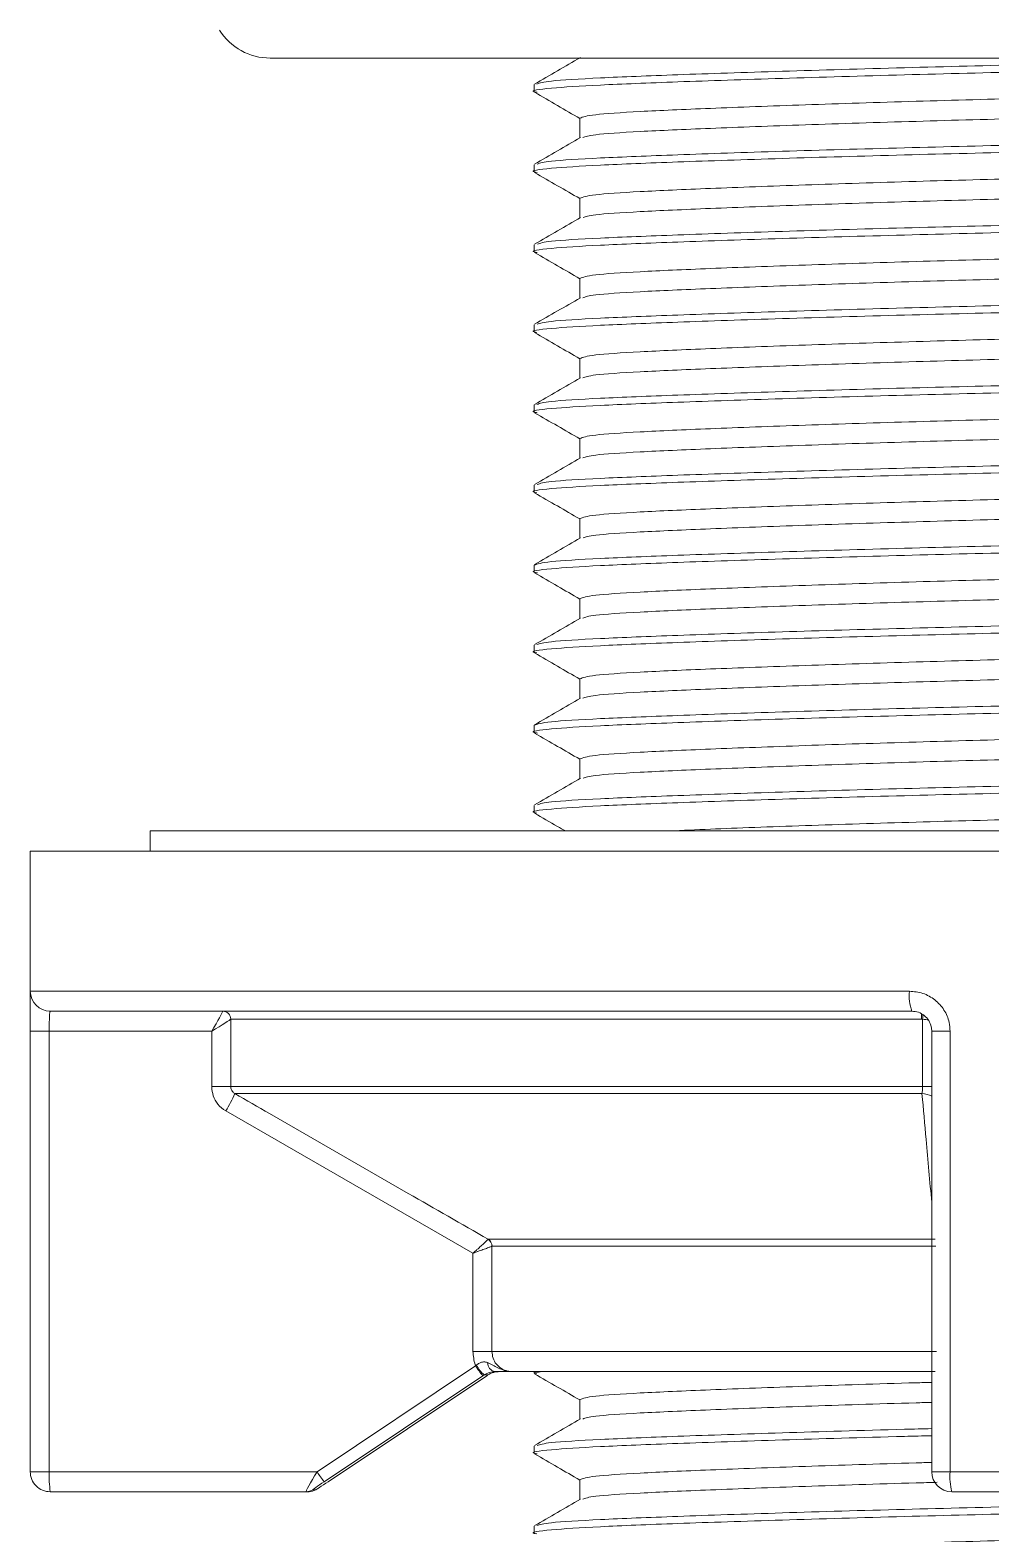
# Model space of a CAD drawing. Header units: millimetres. Extents: x 62 to 974, y 33 to 1436.
# Drawn here: x 745.7 to 793.8, y 1002.3 to 1077.4 of the extents above; entities that cross this region are included whole.
import ezdxf

# ---------------------------------------------------------------- set-up
doc = ezdxf.new("R2010")
doc.units = ezdxf.units.MM
doc.header["$LTSCALE"] = 5

msp = doc.modelspace()

# ---------------------------------------------------------------- linework, layer by layer
at = {"color": 7, "linetype": 'Continuous', "lineweight": 15}
for p, q in [((757.748, 1076.011), (833.748, 1076.011)), ((770.928, 1074.689), (770.928, 1074.333)), ((773.218, 1073.011), (773.218, 1072.028)), ((770.928, 1070.689), (770.928, 1070.333)), ((773.218, 1069.011), (773.218, 1068.028)), ((770.928, 1066.689), (770.928, 1066.333)), ((773.218, 1065.011), (773.218, 1064.028)), ((770.928, 1062.689), (770.928, 1062.333)), ((773.218, 1061.011), (773.218, 1060.028)), ((770.928, 1058.689), (770.928, 1058.333)), ((773.218, 1057.011), (773.218, 1056.028)), ((770.928, 1054.689), (770.928, 1054.333)), ((773.218, 1053.011), (773.218, 1052.028)), ((770.928, 1050.689), (770.928, 1050.333)), ((773.218, 1049.011), (773.218, 1048.028)), ((770.928, 1046.689), (770.928, 1046.333)), ((773.218, 1045.011), (773.218, 1044.028)), ((770.928, 1042.689), (770.928, 1042.333)), ((773.218, 1041.011), (773.218, 1040.028)), ((770.928, 1038.689), (770.928, 1038.333)), ((751.748, 1037.411), (751.748, 1036.411)), ((832.474, 1037.411), (751.748, 1037.411)), ((745.748, 1036.411), (745.748, 1029.112)), ((845.748, 1036.411), (745.748, 1036.411)), ((789.806, 1028.411), (746.759, 1028.411)), ((745.757, 1005.411), (745.757, 1027.411)), ((790.798, 1027.411), (790.798, 1005.411)), ((760.639, 1004.912), (768.562, 1010.201)), ((768.561, 1010.2), (768.625, 1010.243)), ((790.962, 1010.411), (769.842, 1010.411)), ((770.928, 1010.411), (770.928, 1010.333)), ((773.218, 1009.011), (773.218, 1008.028)), ((770.928, 1006.689), (770.928, 1006.333)), ((773.218, 1005.011), (773.218, 1004.028)), ((759.536, 1004.411), (746.757, 1004.411)), ((759.687, 1004.411), (759.536, 1004.411)), ((759.687, 1004.411), (759.843, 1004.439)), ((760.639, 1004.912), (760.638, 1004.912)), ((794.794, 1004.411), (791.798, 1004.411)), ((770.928, 1002.689), (770.928, 1002.333))]:
    msp.add_line(p, q, dxfattribs=at)
at = {"color": 8, "linetype": 'Continuous', "lineweight": 0}
for p, q in [((745.759, 1029.411), (789.684, 1029.411)), ((755.775, 1028.011), (755.773, 1028.009)), ((755.773, 1028.009), (755.773, 1024.642)), ((790.292, 1028.011), (755.775, 1028.011)), ((790.342, 1028.009), (790.292, 1028.011)), ((790.342, 1024.642), (790.342, 1028.009)), ((746.707, 1027.411), (745.757, 1027.411)), ((754.824, 1027.411), (746.707, 1027.411)), ((746.707, 1027.411), (746.707, 1005.411)), ((754.824, 1024.642), (754.824, 1027.411)), ((791.717, 1027.411), (790.798, 1027.411)), ((791.717, 1027.411), (791.717, 1005.411)), ((754.824, 1024.642), (755.773, 1024.642)), ((790.342, 1024.642), (755.773, 1024.642)), ((790.342, 1024.642), (790.798, 1024.642)), ((790.311, 1024.295), (755.975, 1024.295)), ((767.877, 1016.328), (755.525, 1023.429)), ((768.625, 1017.017), (768.628, 1017.021)), ((790.965, 1017.021), (768.628, 1017.021)), ((767.877, 1011.411), (767.877, 1016.328)), ((768.827, 1016.674), (768.824, 1016.673)), ((768.824, 1016.673), (768.824, 1011.411)), ((791, 1016.674), (768.827, 1016.674)), ((767.877, 1011.411), (768.824, 1011.411)), ((768.824, 1011.411), (791.036, 1011.411)), ((760.086, 1005.411), (768.009, 1010.7)), ((768.371, 1010.2), (760.448, 1004.912)), ((760.638, 1004.912), (768.561, 1010.2)), ((768.009, 1010.7), (768.046, 1010.732)), ((768.435, 1010.243), (768.371, 1010.2)), ((768.625, 1010.243), (768.435, 1010.243)), ((768.562, 1010.201), (768.561, 1010.2)), ((746.707, 1005.411), (745.757, 1005.411)), ((746.707, 1005.411), (760.086, 1005.411)), ((791.717, 1005.411), (790.798, 1005.411)), ((791.717, 1005.411), (794.775, 1005.411)), ((759.869, 1004.512), (760.019, 1004.512))]:
    msp.add_line(p, q, dxfattribs=at)
at = {"color": 7, "linetype": 'Continuous', "lineweight": 15}
for centre, radius, start, end in [((757.748, 1079.011), 3, 212.23095, 270), ((746.759, 1029.411), 1, 179.99361, 269.99316), ((755.372, 1028.007), 0.401, 0.28788, 89.64031), ((746.757, 1005.411), 1, 179.99399, 269.99491), ((791.798, 1005.411), 1, 180, 270), ((759.687, 1005.01), 0.599, 270.00207, 303.7252)]:
    msp.add_arc(centre, radius, start, end, dxfattribs=at)
at = {"color": 8, "linetype": 'Continuous', "lineweight": 0}
for centre, radius, start, end in [((791.837, 1029.165), 2.167, 173.47172, 200.35738), ((755.375, 1028.011), 0.4, 359.97999, 89.98158), ((788.016, 1028.026), 2.276, 359.6183, 6.33663), ((787.95, 1028.223), 2.402, 354.87638, 0.35552), ((750.574, 1026.549), 5.852, 327.78152, 337.34587), ((790.276, 1023.214), 1.082, 61.15274, 88.15366), ((768.423, 1016.67), 0.402, 0.36193, 59.77458), ((768.427, 1016.675), 0.4, 359.96905, 59.88561), ((771.413, 1012.79), 3.995, 211.55207, 220.4079), ((769.765, 1011.698), 1.972, 209.33484, 227.57151), ((769.068, 1010.863), 0.462, 180.39861, 257.95406), ((751.739, 1005.162), 5.038, 177.16272, 188.56898), ((763.491, 1007.502), 3.997, 211.5529, 220.406), ((794.879, 1005.162), 3.172, 175.50828, 193.70907), ((759.536, 1005.01), 0.599, 270.00243, 303.7252)]:
    msp.add_arc(centre, radius, start, end, dxfattribs=at)
for centre, major_axis, ratio, start_param, end_param in [((754.773, 1027.411), (0.6, 1), 0.036815, 4.734488, 6.219814), ((754.773, 1027.411), (1, 0.6), 0.022096, 4.749221, 6.234547), ((790.207, 1027.411), (1, 0.047), 0.598406, 1.084046, 1.40723), ((760.136, 1005.411), (0.6, 1), 0.036815, 1.592895, 3.163691), ((760.468, 1004.912), (0.6, 0.4), 0.015422, 1.593914, 3.16471)]:
    msp.add_ellipse(centre, major_axis=major_axis, ratio=ratio, start_param=start_param, end_param=end_param, dxfattribs=at)
at = {"color": 7, "linetype": 'Continuous', "lineweight": 15}
msp.add_ellipse((760.618, 1004.912), major_axis=(0.6, 0.4), ratio=0.015422, start_param=3.16471, end_param=4.735506, dxfattribs=at)
for points, knots in [([(817.416, 1076.011), (817.36, 1076.007), (816.5, 1075.951), (813.423, 1075.843), (808.334, 1075.666), (802.2, 1075.49), (795.75, 1075.333), (789.288, 1075.176), (783.188, 1075), (777.975, 1074.823), (773.989, 1074.666), (771.604, 1074.51), (770.635, 1074.381), (771.022, 1074.313), (771.079, 1074.303)], [0, 0, 0, 0, 0.006805, 0.102713, 0.202007, 0.301302, 0.397209, 0.493116, 0.592411, 0.691706, 0.787613, 0.88352, 0.982815, 1, 1, 1, 1]), ([(773.243, 1076.042), (772.861, 1075.822), (772.097, 1075.38), (771.333, 1074.938), (770.951, 1074.717)], [0, 0, 0, 0, 0.499979, 1, 1, 1, 1]), ([(771.07, 1074.717), (771.221, 1074.767), (771.545, 1074.874), (774.044, 1075.022), (777.96, 1075.179), (783.192, 1075.355), (789.291, 1075.532), (795.737, 1075.689), (802.108, 1075.842), (805.903, 1075.955), (807.772, 1076.011)], [0, 0, 0, 0, 0.109671, 0.236131, 0.362591, 0.493518, 0.624445, 0.750905, 0.877365, 1, 1, 1, 1]), ([(773.218, 1073.011), (773.372, 1073.07), (773.676, 1073.187), (776.038, 1073.344), (779.603, 1073.501), (784.35, 1073.678), (789.884, 1073.854), (795.748, 1074.011), (801.612, 1074.168), (807.145, 1074.344), (811.895, 1074.521), (815.449, 1074.678), (817.71, 1074.825), (818.004, 1074.931), (818.139, 1074.98)], [0, 0, 0, 0, 0.086051, 0.169166, 0.25228, 0.338331, 0.424383, 0.507497, 0.590612, 0.676663, 0.762714, 0.845828, 0.928943, 1, 1, 1, 1]), ([(770.954, 1074.303), (771.336, 1074.082), (772.091, 1073.645), (772.845, 1073.209), (773.218, 1072.994)], [0, 0, 0, 0, 0.5063835, 1, 1, 1, 1]), ([(773.366, 1072.044), (773.5, 1072.092), (773.793, 1072.198), (776.048, 1072.344), (779.601, 1072.501), (784.351, 1072.677), (789.884, 1072.854), (795.748, 1073.011), (801.612, 1073.168), (807.145, 1073.344), (811.892, 1073.521), (815.457, 1073.677), (817.82, 1073.834), (818.123, 1073.951), (818.278, 1074.011)], [0, 0, 0, 0, 0.070078, 0.15328, 0.236482, 0.322624, 0.408766, 0.491968, 0.57517, 0.661312, 0.747454, 0.830656, 0.913858, 1, 1, 1, 1]), ([(771.079, 1070.719), (771.229, 1070.768), (771.553, 1070.875), (774.044, 1071.022), (777.96, 1071.179), (783.192, 1071.355), (789.288, 1071.532), (795.748, 1071.689), (802.207, 1071.845), (808.307, 1072.022), (813.521, 1072.198), (817.506, 1072.355), (819.894, 1072.512), (820.862, 1072.641), (820.466, 1072.711), (820.404, 1072.722)], [0, 0, 0, 0, 0.0700331, 0.1518192, 0.2336054, 0.3182806, 0.4029558, 0.4847419, 0.566528, 0.6512032, 0.7358784, 0.8176646, 0.8994507, 0.9841259, 1, 1, 1, 1]), ([(820.403, 1072.3), (820.256, 1072.252), (819.933, 1072.146), (817.45, 1072), (813.536, 1071.843), (808.303, 1071.666), (802.208, 1071.49), (795.748, 1071.333), (789.289, 1071.176), (783.188, 1071), (777.975, 1070.823), (773.989, 1070.666), (771.604, 1070.51), (770.635, 1070.381), (771.023, 1070.313), (771.08, 1070.302)], [0, 0, 0, 0, 0.06892, 0.150905, 0.232891, 0.317773, 0.402654, 0.48464, 0.566625, 0.651507, 0.736389, 0.818374, 0.90036, 0.985241, 1, 1, 1, 1]), ([(773.247, 1072.044), (772.864, 1071.824), (772.1, 1071.382), (771.336, 1070.94), (770.954, 1070.719)], [0, 0, 0, 0, 0.499977, 1, 1, 1, 1]), ([(770.954, 1070.302), (771.336, 1070.082), (772.091, 1069.645), (772.845, 1069.209), (773.218, 1068.994)], [0, 0, 0, 0, 0.506291, 1, 1, 1, 1]), ([(773.218, 1069.011), (773.372, 1069.07), (773.676, 1069.187), (776.038, 1069.344), (779.603, 1069.501), (784.35, 1069.678), (789.884, 1069.854), (795.748, 1070.011), (801.612, 1070.168), (807.145, 1070.344), (811.895, 1070.521), (815.447, 1070.678), (817.693, 1070.823), (817.986, 1070.928), (818.118, 1070.976)], [0, 0, 0, 0, 0.086251, 0.169558, 0.252865, 0.339116, 0.425366, 0.508673, 0.59198, 0.678231, 0.764482, 0.847789, 0.931096, 1, 1, 1, 1]), ([(773.377, 1068.046), (773.51, 1068.093), (773.802, 1068.198), (776.048, 1068.344), (779.6, 1068.501), (784.351, 1068.677), (789.884, 1068.854), (795.748, 1069.011), (801.612, 1069.168), (807.145, 1069.344), (811.892, 1069.521), (815.457, 1069.677), (817.82, 1069.834), (818.123, 1069.951), (818.278, 1070.011)], [0, 0, 0, 0, 0.068932, 0.152236, 0.235541, 0.321789, 0.408037, 0.491342, 0.574646, 0.660894, 0.747143, 0.830447, 0.913752, 1, 1, 1, 1]), ([(820.426, 1068.304), (820.275, 1068.255), (819.95, 1068.148), (817.452, 1068), (813.536, 1067.843), (808.303, 1067.666), (802.208, 1067.49), (795.748, 1067.333), (789.289, 1067.176), (783.188, 1067), (777.975, 1066.823), (773.99, 1066.666), (771.603, 1066.51), (770.634, 1066.381), (771.025, 1066.312), (771.084, 1066.302)], [0, 0, 0, 0, 0.070908, 0.15268, 0.234453, 0.319114, 0.403775, 0.485548, 0.56732, 0.651981, 0.736642, 0.818415, 0.900187, 0.984848, 1, 1, 1, 1]), ([(773.251, 1068.047), (772.869, 1067.826), (772.105, 1067.384), (771.34, 1066.943), (770.958, 1066.722)], [0, 0, 0, 0, 0.4999774, 1, 1, 1, 1]), ([(771.092, 1066.722), (771.24, 1066.77), (771.563, 1066.876), (774.045, 1067.022), (777.959, 1067.179), (783.192, 1067.355), (789.288, 1067.532), (795.748, 1067.689), (802.207, 1067.845), (808.307, 1068.022), (813.521, 1068.198), (817.507, 1068.355), (819.89, 1068.512), (820.861, 1068.64), (820.477, 1068.708), (820.423, 1068.718)], [0, 0, 0, 0, 0.068993, 0.151036, 0.233079, 0.31802, 0.40296, 0.485003, 0.567046, 0.651987, 0.736927, 0.81897, 0.901013, 0.985954, 1, 1, 1, 1]), ([(773.218, 1065.011), (773.372, 1065.07), (773.676, 1065.187), (776.038, 1065.344), (779.603, 1065.501), (784.35, 1065.678), (789.884, 1065.854), (795.748, 1066.011), (801.612, 1066.168), (807.145, 1066.344), (811.895, 1066.521), (815.449, 1066.678), (817.709, 1066.825), (818.003, 1066.931), (818.138, 1066.98)], [0, 0, 0, 0, 0.08606, 0.169184, 0.252307, 0.338367, 0.424428, 0.507551, 0.590674, 0.676734, 0.762795, 0.845918, 0.929041, 1, 1, 1, 1]), ([(770.955, 1066.302), (771.338, 1066.081), (772.092, 1065.645), (772.846, 1065.209), (773.218, 1064.994)], [0, 0, 0, 0, 0.5067852, 1, 1, 1, 1]), ([(773.364, 1064.043), (773.498, 1064.091), (773.791, 1064.197), (776.047, 1064.344), (779.601, 1064.501), (784.351, 1064.677), (789.884, 1064.854), (795.748, 1065.011), (801.612, 1065.168), (807.145, 1065.344), (811.892, 1065.521), (815.457, 1065.677), (817.82, 1065.834), (818.123, 1065.951), (818.278, 1066.011)], [0, 0, 0, 0, 0.070323, 0.153503, 0.236683, 0.322803, 0.408922, 0.492102, 0.575282, 0.661401, 0.747521, 0.830701, 0.913881, 1, 1, 1, 1]), ([(820.568, 1064.333), (820.398, 1064.273), (820.063, 1064.156), (817.461, 1064), (813.533, 1063.843), (808.304, 1063.666), (802.208, 1063.49), (795.748, 1063.333), (789.289, 1063.176), (783.188, 1063), (777.975, 1062.823), (773.989, 1062.666), (771.606, 1062.51), (770.635, 1062.382), (771.018, 1062.314), (771.073, 1062.304)], [0, 0, 0, 0, 0.083603, 0.164354, 0.245105, 0.328709, 0.412312, 0.493063, 0.573814, 0.657418, 0.741021, 0.821772, 0.902523, 0.986127, 1, 1, 1, 1]), ([(771.078, 1062.719), (771.228, 1062.768), (771.552, 1062.875), (774.044, 1063.022), (777.96, 1063.179), (783.192, 1063.355), (789.288, 1063.532), (795.748, 1063.689), (802.207, 1063.845), (808.307, 1064.022), (813.521, 1064.198), (817.506, 1064.355), (819.89, 1064.512), (820.861, 1064.64), (820.476, 1064.708), (820.421, 1064.718)], [0, 0, 0, 0, 0.0702427, 0.1521556, 0.2340686, 0.3188751, 0.4036816, 0.4855945, 0.5675074, 0.6523139, 0.7371204, 0.8190334, 0.9009463, 0.9857528, 1, 1, 1, 1]), ([(773.246, 1064.044), (772.864, 1063.823), (772.1, 1063.381), (771.335, 1062.94), (770.953, 1062.719)], [0, 0, 0, 0, 0.499982, 1, 1, 1, 1]), ([(773.218, 1061.011), (773.372, 1061.07), (773.676, 1061.187), (776.038, 1061.344), (779.603, 1061.501), (784.35, 1061.678), (789.884, 1061.854), (795.748, 1062.011), (801.612, 1062.168), (807.145, 1062.344), (811.895, 1062.521), (815.447, 1062.678), (817.693, 1062.823), (817.986, 1062.928), (818.118, 1062.976)], [0, 0, 0, 0, 0.086247, 0.16955, 0.252853, 0.3391, 0.425346, 0.508649, 0.591952, 0.678199, 0.764446, 0.847749, 0.931052, 1, 1, 1, 1]), ([(770.952, 1062.304), (771.334, 1062.083), (772.089, 1061.646), (772.845, 1061.21), (773.218, 1060.994)], [0, 0, 0, 0, 0.505803, 1, 1, 1, 1]), ([(773.359, 1060.042), (773.494, 1060.091), (773.788, 1060.197), (776.047, 1060.344), (779.601, 1060.501), (784.351, 1060.677), (789.884, 1060.854), (795.748, 1061.011), (801.612, 1061.168), (807.145, 1061.344), (811.892, 1061.521), (815.457, 1061.677), (817.82, 1061.834), (818.123, 1061.951), (818.278, 1062.011)], [0, 0, 0, 0, 0.070822, 0.153957, 0.237093, 0.323166, 0.409239, 0.492374, 0.57551, 0.661583, 0.747656, 0.830791, 0.913927, 1, 1, 1, 1]), ([(771.071, 1058.717), (771.222, 1058.767), (771.546, 1058.874), (774.044, 1059.022), (777.96, 1059.179), (783.192, 1059.355), (789.288, 1059.532), (795.748, 1059.689), (802.207, 1059.845), (808.307, 1060.022), (813.521, 1060.198), (817.506, 1060.355), (819.893, 1060.512), (820.861, 1060.641), (820.467, 1060.71), (820.405, 1060.721)], [0, 0, 0, 0, 0.070745, 0.152482, 0.23422, 0.318845, 0.40347, 0.485207, 0.566945, 0.65157, 0.736195, 0.817932, 0.89967, 0.984295, 1, 1, 1, 1]), ([(820.422, 1060.304), (820.272, 1060.254), (819.948, 1060.147), (817.452, 1060), (813.536, 1059.843), (808.303, 1059.666), (802.208, 1059.49), (795.748, 1059.333), (789.289, 1059.176), (783.188, 1059), (777.975, 1058.823), (773.99, 1058.666), (771.603, 1058.51), (770.634, 1058.381), (771.028, 1058.311), (771.089, 1058.301)], [0, 0, 0, 0, 0.070587, 0.152349, 0.234112, 0.318762, 0.403412, 0.485175, 0.566937, 0.651587, 0.736238, 0.818, 0.899762, 0.984413, 1, 1, 1, 1]), ([(773.244, 1060.043), (772.862, 1059.822), (772.097, 1059.38), (771.333, 1058.938), (770.951, 1058.717)], [0, 0, 0, 0, 0.499978, 1, 1, 1, 1]), ([(770.957, 1058.301), (771.339, 1058.08), (772.093, 1057.644), (772.846, 1057.209), (773.218, 1056.994)], [0, 0, 0, 0, 0.507139, 1, 1, 1, 1]), ([(773.218, 1057.011), (773.372, 1057.07), (773.676, 1057.187), (776.038, 1057.344), (779.603, 1057.501), (784.35, 1057.678), (789.884, 1057.854), (795.748, 1058.011), (801.612, 1058.168), (807.145, 1058.344), (811.895, 1058.521), (815.449, 1058.678), (817.707, 1058.824), (818, 1058.931), (818.135, 1058.979)], [0, 0, 0, 0, 0.08609, 0.169242, 0.252394, 0.338485, 0.424575, 0.507727, 0.590879, 0.676969, 0.763059, 0.846211, 0.929363, 1, 1, 1, 1]), ([(773.373, 1056.045), (773.506, 1056.093), (773.799, 1056.198), (776.048, 1056.344), (779.6, 1056.501), (784.351, 1056.677), (789.884, 1056.854), (795.748, 1057.011), (801.612, 1057.168), (807.145, 1057.344), (811.892, 1057.521), (815.457, 1057.677), (817.82, 1057.834), (818.123, 1057.951), (818.278, 1058.011)], [0, 0, 0, 0, 0.069385, 0.152649, 0.235913, 0.322119, 0.408325, 0.491589, 0.574853, 0.661059, 0.747266, 0.83053, 0.913794, 1, 1, 1, 1]), ([(820.568, 1056.333), (820.398, 1056.273), (820.063, 1056.156), (817.461, 1056), (813.533, 1055.843), (808.304, 1055.666), (802.208, 1055.49), (795.748, 1055.333), (789.289, 1055.176), (783.188, 1055), (777.975, 1054.823), (773.989, 1054.666), (771.606, 1054.51), (770.635, 1054.382), (771.016, 1054.314), (771.07, 1054.305)], [0, 0, 0, 0, 0.083631, 0.164408, 0.245185, 0.328816, 0.412447, 0.493224, 0.574001, 0.657632, 0.741263, 0.82204, 0.902817, 0.986448, 1, 1, 1, 1]), ([(773.249, 1056.046), (772.867, 1055.825), (772.103, 1055.383), (771.339, 1054.941), (770.956, 1054.721)], [0, 0, 0, 0, 0.499977, 1, 1, 1, 1]), ([(771.087, 1054.721), (771.235, 1054.769), (771.559, 1054.875), (774.045, 1055.022), (777.959, 1055.179), (783.192, 1055.355), (789.288, 1055.532), (795.748, 1055.689), (802.207, 1055.845), (808.307, 1056.022), (813.521, 1056.198), (817.506, 1056.355), (819.892, 1056.512), (820.861, 1056.641), (820.47, 1056.71), (820.41, 1056.72)], [0, 0, 0, 0, 0.069392, 0.15129, 0.233189, 0.317981, 0.402772, 0.484671, 0.56657, 0.651361, 0.736153, 0.818051, 0.89995, 0.984742, 1, 1, 1, 1]), ([(773.218, 1053.011), (773.372, 1053.07), (773.676, 1053.187), (776.038, 1053.344), (779.603, 1053.501), (784.35, 1053.678), (789.884, 1053.854), (795.748, 1054.011), (801.612, 1054.168), (807.145, 1054.344), (811.895, 1054.521), (815.448, 1054.678), (817.696, 1054.824), (817.989, 1054.929), (818.122, 1054.976)], [0, 0, 0, 0, 0.086214, 0.169486, 0.252757, 0.338972, 0.425186, 0.508457, 0.591729, 0.677943, 0.764157, 0.847429, 0.9307, 1, 1, 1, 1]), ([(770.951, 1054.305), (771.333, 1054.084), (772.088, 1053.647), (772.844, 1053.21), (773.218, 1052.994)], [0, 0, 0, 0, 0.505589, 1, 1, 1, 1]), ([(773.375, 1052.045), (773.508, 1052.093), (773.8, 1052.198), (776.048, 1052.344), (779.6, 1052.501), (784.351, 1052.677), (789.884, 1052.854), (795.748, 1053.011), (801.612, 1053.168), (807.145, 1053.344), (811.892, 1053.521), (815.457, 1053.677), (817.82, 1053.834), (818.123, 1053.951), (818.278, 1054.011)], [0, 0, 0, 0, 0.069171, 0.152454, 0.235737, 0.321963, 0.408189, 0.491472, 0.574755, 0.660981, 0.747208, 0.830491, 0.913774, 1, 1, 1, 1]), ([(820.568, 1052.333), (820.398, 1052.273), (820.063, 1052.156), (817.461, 1052), (813.533, 1051.843), (808.304, 1051.666), (802.208, 1051.49), (795.748, 1051.333), (789.289, 1051.176), (783.188, 1051), (777.975, 1050.823), (773.99, 1050.666), (771.602, 1050.51), (770.634, 1050.38), (771.03, 1050.311), (771.092, 1050.3)], [0, 0, 0, 0, 0.083453, 0.164058, 0.244664, 0.328116, 0.411569, 0.492174, 0.57278, 0.656233, 0.739685, 0.820291, 0.900896, 0.984349, 1, 1, 1, 1]), ([(770.928, 1050.689), (771.098, 1050.748), (771.432, 1050.865), (774.035, 1051.022), (777.962, 1051.179), (783.192, 1051.355), (789.288, 1051.532), (795.748, 1051.689), (802.207, 1051.845), (808.307, 1052.022), (813.521, 1052.198), (817.507, 1052.355), (819.889, 1052.512), (820.861, 1052.64), (820.479, 1052.708), (820.426, 1052.717)], [0, 0, 0, 0, 0.08363, 0.164407, 0.245184, 0.328815, 0.412445, 0.493222, 0.573999, 0.65763, 0.74126, 0.822037, 0.902814, 0.986444, 1, 1, 1, 1]), ([(773.25, 1052.046), (772.868, 1051.826), (772.104, 1051.384), (771.34, 1050.942), (770.958, 1050.721)], [0, 0, 0, 0, 0.49998, 1, 1, 1, 1]), ([(773.218, 1049.011), (773.372, 1049.07), (773.676, 1049.187), (776.038, 1049.344), (779.603, 1049.501), (784.35, 1049.678), (789.884, 1049.854), (795.748, 1050.011), (801.612, 1050.168), (807.145, 1050.344), (811.895, 1050.521), (815.448, 1050.678), (817.703, 1050.824), (817.997, 1050.93), (818.131, 1050.978)], [0, 0, 0, 0, 0.086131, 0.169323, 0.252514, 0.338646, 0.424777, 0.507968, 0.59116, 0.677291, 0.763422, 0.846614, 0.929806, 1, 1, 1, 1]), ([(770.958, 1050.3), (771.34, 1050.079), (772.094, 1049.644), (772.847, 1049.208), (773.218, 1048.994)], [0, 0, 0, 0, 0.507363, 1, 1, 1, 1]), ([(773.357, 1048.042), (773.492, 1048.091), (773.786, 1048.197), (776.047, 1048.344), (779.601, 1048.501), (784.351, 1048.677), (789.884, 1048.854), (795.748, 1049.011), (801.612, 1049.168), (807.145, 1049.344), (811.892, 1049.521), (815.457, 1049.677), (817.82, 1049.834), (818.123, 1049.951), (818.278, 1050.011)], [0, 0, 0, 0, 0.070971, 0.154093, 0.237215, 0.323275, 0.409334, 0.492456, 0.575578, 0.661637, 0.747697, 0.830819, 0.913941, 1, 1, 1, 1]), ([(771.07, 1046.717), (771.221, 1046.767), (771.546, 1046.874), (774.044, 1047.022), (777.96, 1047.179), (783.192, 1047.355), (789.288, 1047.532), (795.748, 1047.689), (802.207, 1047.845), (808.307, 1048.022), (813.521, 1048.198), (817.506, 1048.355), (819.892, 1048.512), (820.861, 1048.641), (820.472, 1048.709), (820.413, 1048.72)], [0, 0, 0, 0, 0.070885, 0.152677, 0.234469, 0.319151, 0.403832, 0.485624, 0.567417, 0.652098, 0.73678, 0.818572, 0.900364, 0.985046, 1, 1, 1, 1]), ([(820.413, 1048.302), (820.264, 1048.253), (819.941, 1048.147), (817.451, 1048), (813.536, 1047.843), (808.303, 1047.666), (802.208, 1047.49), (795.748, 1047.333), (789.289, 1047.176), (783.188, 1047), (777.975, 1046.823), (773.989, 1046.666), (771.606, 1046.51), (770.635, 1046.382), (771.016, 1046.314), (771.07, 1046.305)], [0, 0, 0, 0, 0.069898, 0.151887, 0.233876, 0.318761, 0.403646, 0.485635, 0.567624, 0.652509, 0.737394, 0.819383, 0.901372, 0.986257, 1, 1, 1, 1]), ([(773.243, 1048.042), (772.861, 1047.822), (772.097, 1047.38), (771.333, 1046.938), (770.951, 1046.717)], [0, 0, 0, 0, 0.499979, 1, 1, 1, 1]), ([(770.95, 1046.305), (771.333, 1046.084), (772.088, 1045.647), (772.844, 1045.21), (773.218, 1044.994)], [0, 0, 0, 0, 0.505611, 1, 1, 1, 1]), ([(773.218, 1045.011), (773.372, 1045.07), (773.676, 1045.187), (776.038, 1045.344), (779.603, 1045.501), (784.35, 1045.678), (789.884, 1045.854), (795.748, 1046.011), (801.612, 1046.168), (807.145, 1046.344), (811.895, 1046.521), (815.448, 1046.678), (817.701, 1046.824), (817.994, 1046.93), (818.128, 1046.978)], [0, 0, 0, 0, 0.0861546, 0.1693688, 0.2525828, 0.3387374, 0.4248919, 0.508106, 0.5913201, 0.6774745, 0.7636291, 0.8468432, 0.9300573, 1, 1, 1, 1]), ([(773.365, 1044.043), (773.499, 1044.092), (773.792, 1044.197), (776.047, 1044.344), (779.601, 1044.501), (784.351, 1044.677), (789.884, 1044.854), (795.748, 1045.011), (801.612, 1045.168), (807.145, 1045.344), (811.892, 1045.521), (815.457, 1045.677), (817.82, 1045.834), (818.123, 1045.951), (818.278, 1046.011)], [0, 0, 0, 0, 0.070207, 0.153397, 0.236588, 0.322718, 0.408848, 0.492038, 0.575229, 0.661359, 0.747489, 0.830679, 0.91387, 1, 1, 1, 1]), ([(820.568, 1044.333), (820.398, 1044.273), (820.063, 1044.156), (817.461, 1044), (813.533, 1043.843), (808.304, 1043.666), (802.208, 1043.49), (795.748, 1043.333), (789.289, 1043.176), (783.188, 1043), (777.975, 1042.823), (773.99, 1042.666), (771.602, 1042.51), (770.634, 1042.38), (771.03, 1042.311), (771.093, 1042.3)], [0, 0, 0, 0, 0.083448, 0.164048, 0.244648, 0.328096, 0.411544, 0.492144, 0.572744, 0.656192, 0.739639, 0.82024, 0.90084, 0.984288, 1, 1, 1, 1]), ([(770.928, 1042.689), (771.098, 1042.748), (771.432, 1042.865), (774.035, 1043.022), (777.962, 1043.179), (783.192, 1043.355), (789.288, 1043.532), (795.748, 1043.689), (802.207, 1043.845), (808.307, 1044.022), (813.521, 1044.198), (817.506, 1044.355), (819.894, 1044.512), (820.862, 1044.641), (820.466, 1044.711), (820.403, 1044.722)], [0, 0, 0, 0, 0.083451, 0.164054, 0.244657, 0.328108, 0.411559, 0.492162, 0.572765, 0.656216, 0.739667, 0.82027, 0.900873, 0.984324, 1, 1, 1, 1]), ([(773.246, 1044.044), (772.864, 1043.823), (772.1, 1043.381), (771.335, 1042.94), (770.953, 1042.719)], [0, 0, 0, 0, 0.499977, 1, 1, 1, 1]), ([(773.218, 1041.011), (773.372, 1041.07), (773.676, 1041.187), (776.038, 1041.344), (779.603, 1041.501), (784.35, 1041.678), (789.884, 1041.854), (795.748, 1042.011), (801.612, 1042.168), (807.145, 1042.344), (811.895, 1042.521), (815.448, 1042.678), (817.699, 1042.824), (817.993, 1042.929), (818.126, 1042.977)], [0, 0, 0, 0, 0.086175, 0.16941, 0.252644, 0.338819, 0.424994, 0.508229, 0.591463, 0.677638, 0.763814, 0.847048, 0.930282, 1, 1, 1, 1]), ([(770.958, 1042.3), (771.341, 1042.079), (772.094, 1041.644), (772.847, 1041.208), (773.218, 1040.994)], [0, 0, 0, 0, 0.507385, 1, 1, 1, 1]), ([(773.377, 1040.046), (773.51, 1040.093), (773.802, 1040.198), (776.048, 1040.344), (779.6, 1040.501), (784.351, 1040.677), (789.884, 1040.854), (795.748, 1041.011), (801.612, 1041.168), (807.145, 1041.344), (811.892, 1041.521), (815.457, 1041.677), (817.82, 1041.834), (818.123, 1041.951), (818.278, 1042.011)], [0, 0, 0, 0, 0.068958, 0.15226, 0.235562, 0.321808, 0.408054, 0.491356, 0.574658, 0.660904, 0.74715, 0.830452, 0.913754, 1, 1, 1, 1]), ([(820.421, 1040.304), (820.271, 1040.254), (819.947, 1040.147), (817.452, 1040), (813.536, 1039.843), (808.303, 1039.666), (802.208, 1039.49), (795.748, 1039.333), (789.289, 1039.176), (783.188, 1039), (777.975, 1038.823), (773.989, 1038.666), (771.606, 1038.51), (770.635, 1038.382), (771.018, 1038.314), (771.072, 1038.304)], [0, 0, 0, 0, 0.070577, 0.152484, 0.234391, 0.319191, 0.403991, 0.485897, 0.567804, 0.652604, 0.737404, 0.819311, 0.901217, 0.986017, 1, 1, 1, 1]), ([(771.092, 1038.722), (771.239, 1038.77), (771.562, 1038.875), (774.045, 1039.022), (777.959, 1039.179), (783.192, 1039.355), (789.288, 1039.532), (795.748, 1039.689), (802.207, 1039.845), (808.307, 1040.022), (813.521, 1040.198), (817.506, 1040.355), (819.89, 1040.512), (820.861, 1040.64), (820.477, 1040.708), (820.422, 1040.718)], [0, 0, 0, 0, 0.069018, 0.151047, 0.233075, 0.318002, 0.402928, 0.484957, 0.566985, 0.651911, 0.736838, 0.818866, 0.900895, 0.985821, 1, 1, 1, 1]), ([(773.251, 1040.047), (772.869, 1039.826), (772.105, 1039.384), (771.34, 1038.942), (770.958, 1038.722)], [0, 0, 0, 0, 0.499978, 1, 1, 1, 1]), ([(777.718, 1037.411), (778.36, 1037.441), (780.152, 1037.525), (784.385, 1037.678), (789.875, 1037.854), (795.75, 1038.011), (801.611, 1038.168), (807.145, 1038.344), (811.895, 1038.521), (815.449, 1038.678), (817.707, 1038.824), (818, 1038.931), (818.135, 1038.979)], [0, 0, 0, 0, 0.0603716, 0.1685754, 0.276779, 0.3812898, 0.4858006, 0.5940042, 0.702208, 0.8067187, 0.9112295, 1, 1, 1, 1]), ([(770.951, 1038.304), (771.333, 1038.083), (771.849, 1037.785), (772.364, 1037.488), (772.496, 1037.411)], [0, 0, 0, 0, 0.741975, 1, 1, 1, 1]), ([(745.757, 1027.411), (745.757, 1027.637), (745.756, 1028.09), (745.751, 1028.67), (745.747, 1029.024), (745.748, 1029.11), (745.748, 1029.112)], [0, 0, 0, 0, 0.32909, 0.659585, 0.992236, 1, 1, 1, 1]), ([(790.799, 1027.411), (790.794, 1027.484), (790.782, 1027.67), (790.663, 1027.951), (790.438, 1028.205), (790.14, 1028.378), (789.917, 1028.4), (789.806, 1028.411)], [0, 0, 0, 0, 0.140583, 0.3546, 0.569007, 0.784192, 1, 1, 1, 1]), ([(768.971, 1010.411), (768.941, 1010.41), (768.85, 1010.407), (768.688, 1010.374), (768.528, 1010.303), (768.455, 1010.256), (768.435, 1010.243)], [0, 0, 0, 0, 0.20848, 0.621668, 0.898456, 1, 1, 1, 1]), ([(768.625, 1010.243), (768.649, 1010.258), (768.732, 1010.31), (768.845, 1010.355), (769.019, 1010.402), (769.118, 1010.407), (769.197, 1010.411)], [0, 0, 0, 0, 0.121137, 0.417354, 0.538248, 1, 1, 1, 1]), ([(769.842, 1010.411), (769.84, 1010.411), (769.816, 1010.411), (769.71, 1010.411), (769.489, 1010.411), (769.162, 1010.411), (768.971, 1010.411)], [0, 0, 0, 0, 0.007202, 0.10837, 0.482041, 1, 1, 1, 1]), ([(771.316, 1010.411), (771.092, 1010.385), (770.785, 1010.349), (771.01, 1010.314), (771.071, 1010.304)], [0, 0, 0, 0, 0.730507, 1, 1, 1, 1]), ([(770.951, 1010.304), (771.333, 1010.083), (772.089, 1009.647), (772.844, 1009.21), (773.218, 1008.994)], [0, 0, 0, 0, 0.505674, 1, 1, 1, 1]), ([(773.218, 1009.011), (773.372, 1009.07), (773.675, 1009.187), (776.039, 1009.344), (779.599, 1009.501), (784.365, 1009.677), (788.292, 1009.806), (790.537, 1009.867), (790.798, 1009.875)], [0, 0, 0, 0, 0.197492, 0.388244, 0.578995, 0.776487, 0.973979, 1, 1, 1, 1]), ([(773.368, 1008.044), (773.501, 1008.092), (773.795, 1008.198), (776.049, 1008.344), (779.597, 1008.501), (784.366, 1008.677), (788.292, 1008.806), (790.537, 1008.867), (790.798, 1008.874)], [0, 0, 0, 0, 0.166434, 0.364568, 0.562702, 0.767837, 0.972972, 1, 1, 1, 1]), ([(773.247, 1008.045), (772.865, 1007.824), (772.101, 1007.382), (771.337, 1006.941), (770.955, 1006.72)], [0, 0, 0, 0, 0.499983, 1, 1, 1, 1]), ([(790.798, 1007.209), (790.341, 1007.198), (787.697, 1007.133), (783.202, 1006.999), (777.971, 1006.823), (773.991, 1006.666), (771.602, 1006.51), (770.634, 1006.38), (771.029, 1006.311), (771.091, 1006.3)], [0, 0, 0, 0, 0.039186, 0.226929, 0.414672, 0.596009, 0.777346, 0.965089, 1, 1, 1, 1]), ([(771.083, 1006.72), (771.232, 1006.769), (771.555, 1006.875), (774.046, 1007.022), (777.956, 1007.179), (783.207, 1007.355), (787.696, 1007.488), (790.341, 1007.554), (790.798, 1007.565)], [0, 0, 0, 0, 0.165812, 0.360409, 0.555007, 0.756478, 0.957949, 1, 1, 1, 1]), ([(770.958, 1006.3), (771.34, 1006.079), (772.093, 1005.644), (772.847, 1005.208), (773.218, 1004.994)], [0, 0, 0, 0, 0.50726, 1, 1, 1, 1]), ([(773.218, 1005.011), (773.372, 1005.07), (773.675, 1005.187), (776.039, 1005.344), (779.599, 1005.501), (784.365, 1005.677), (788.292, 1005.806), (790.537, 1005.867), (790.798, 1005.875)], [0, 0, 0, 0, 0.197492, 0.388244, 0.578995, 0.776487, 0.973979, 1, 1, 1, 1]), ([(820.568, 1004.333), (820.398, 1004.273), (820.063, 1004.156), (817.461, 1004), (813.533, 1003.843), (808.304, 1003.666), (802.208, 1003.49), (795.748, 1003.333), (789.289, 1003.176), (783.188, 1003), (777.975, 1002.823), (773.989, 1002.666), (771.606, 1002.51), (770.635, 1002.382), (771.016, 1002.314), (771.069, 1002.305)], [0, 0, 0, 0, 0.083634, 0.164415, 0.245196, 0.32883, 0.412464, 0.493245, 0.574025, 0.65766, 0.741294, 0.822075, 0.902855, 0.986489, 1, 1, 1, 1]), ([(771.07, 1002.717), (771.221, 1002.767), (771.545, 1002.874), (774.044, 1003.022), (777.96, 1003.179), (783.192, 1003.355), (789.288, 1003.532), (795.748, 1003.689), (802.207, 1003.845), (808.307, 1004.022), (813.521, 1004.198), (817.506, 1004.355), (819.893, 1004.512), (820.861, 1004.641), (820.468, 1004.71), (820.407, 1004.721)], [0, 0, 0, 0, 0.070874, 0.152617, 0.23436, 0.318991, 0.403621, 0.485364, 0.567107, 0.651738, 0.736368, 0.818111, 0.899854, 0.984485, 1, 1, 1, 1]), ([(773.357, 1004.042), (773.493, 1004.091), (773.786, 1004.197), (776.048, 1004.344), (779.597, 1004.501), (784.365, 1004.677), (788.378, 1004.809), (790.715, 1004.872), (791.066, 1004.882)], [0, 0, 0, 0, 0.167133, 0.362923, 0.558714, 0.761423, 0.964131, 1, 1, 1, 1]), ([(773.243, 1004.043), (772.861, 1003.822), (772.097, 1003.38), (771.333, 1002.938), (770.951, 1002.717)], [0, 0, 0, 0, 0.499978, 1, 1, 1, 1]), ([(773.218, 1001.011), (773.372, 1001.07), (773.676, 1001.187), (776.038, 1001.344), (779.603, 1001.501), (784.35, 1001.678), (789.884, 1001.854), (795.748, 1002.011), (801.612, 1002.168), (807.145, 1002.344), (811.895, 1002.521), (815.448, 1002.678), (817.698, 1002.824), (817.991, 1002.929), (818.124, 1002.977)], [0, 0, 0, 0, 0.086191, 0.16944, 0.252688, 0.338879, 0.42507, 0.508318, 0.591567, 0.677758, 0.763948, 0.847197, 0.930446, 1, 1, 1, 1])]:
    msp.add_open_spline(points, degree=3, knots=knots, dxfattribs=at)
at = {"color": 8, "linetype": 'Continuous', "lineweight": 0}
for points, knots in [([(745.748, 1029.112), (745.748, 1029.213), (745.749, 1029.382), (745.756, 1029.403), (745.759, 1029.411)], [0, 0, 0, 0, 0.594952, 1, 1, 1, 1]), ([(789.684, 1029.411), (789.912, 1029.389), (790.368, 1029.345), (790.977, 1029.001), (791.438, 1028.493), (791.683, 1027.93), (791.707, 1027.558), (791.717, 1027.411)], [0, 0, 0, 0, 0.2170323, 0.4331901, 0.6475916, 0.860493, 1, 1, 1, 1]), ([(746.759, 1028.411), (746.753, 1028.406), (746.736, 1028.394), (746.72, 1028.274), (746.71, 1028.048), (746.707, 1027.748), (746.707, 1027.523), (746.707, 1027.411)], [0, 0, 0, 0, 0.142877, 0.35773, 0.572018, 0.786058, 1, 1, 1, 1]), ([(755.525, 1023.429), (755.384, 1023.533), (755.115, 1023.73), (754.871, 1024.172), (754.839, 1024.485), (754.824, 1024.642)], [0, 0, 0, 0, 0.357915, 0.678944, 1, 1, 1, 1]), ([(755.773, 1024.642), (755.777, 1024.597), (755.787, 1024.507), (755.858, 1024.381), (755.934, 1024.325), (755.975, 1024.295)], [0, 0, 0, 0, 0.317733, 0.638004, 1, 1, 1, 1]), ([(790.311, 1024.295), (790.317, 1024.322), (790.328, 1024.374), (790.34, 1024.497), (790.342, 1024.592), (790.342, 1024.642)], [0, 0, 0, 0, 0.3264458, 0.6486652, 1, 1, 1, 1]), ([(755.975, 1024.295), (756.552, 1023.963), (759.438, 1022.301), (763.655, 1019.875), (767.297, 1017.785), (768.628, 1017.021)], [0, 0, 0, 0, 0.136913, 0.684564, 1, 1, 1, 1]), ([(790.798, 1018.861), (790.704, 1019.906), (790.54, 1021.716), (790.379, 1023.53), (790.311, 1024.295)], [0, 0, 0, 0, 0.577634, 1, 1, 1, 1]), ([(767.877, 1016.328), (767.879, 1016.33), (767.882, 1016.332), (767.889, 1016.339), (767.9, 1016.348), (767.924, 1016.369), (767.968, 1016.407), (768.021, 1016.454), (768.131, 1016.551), (768.286, 1016.69), (768.459, 1016.849), (768.587, 1016.971), (768.612, 1017.002), (768.625, 1017.017)], [0, 0, 0, 0, 0.006297, 0.007635, 0.018689, 0.036243, 0.070389, 0.137494, 0.182017, 0.374883, 0.58787, 0.791309, 1, 1, 1, 1]), ([(767.877, 1016.328), (767.88, 1016.329), (767.884, 1016.33), (767.892, 1016.333), (767.906, 1016.338), (767.936, 1016.348), (767.991, 1016.368), (768.057, 1016.391), (768.195, 1016.44), (768.39, 1016.509), (768.61, 1016.589), (768.773, 1016.65), (768.807, 1016.665), (768.824, 1016.673)], [0, 0, 0, 0, 0.0063, 0.007633, 0.018674, 0.036213, 0.070346, 0.137495, 0.180802, 0.374882, 0.58787, 0.791314, 1, 1, 1, 1]), ([(768.009, 1010.7), (768.002, 1010.717), (767.917, 1010.943), (767.896, 1011.187), (767.877, 1011.411)], [0, 0, 0, 0, 0.078313, 1, 1, 1, 1]), ([(768.824, 1011.411), (768.835, 1011.299), (768.858, 1011.075), (769.031, 1010.776), (769.287, 1010.551), (769.573, 1010.429), (769.764, 1010.416), (769.842, 1010.411)], [0, 0, 0, 0, 0.210057, 0.421051, 0.634347, 0.850968, 1, 1, 1, 1]), ([(768.046, 1010.732), (768.096, 1010.771), (768.165, 1010.824), (768.3, 1010.882), (768.403, 1010.898), (768.517, 1010.888), (768.57, 1010.871), (768.606, 1010.859)], [0, 0, 0, 0, 0.28458, 0.396995, 0.699196, 0.795213, 1, 1, 1, 1]), ([(768.606, 1010.859), (768.776, 1010.772), (769.073, 1010.62), (769.432, 1010.462), (769.677, 1010.418), (769.778, 1010.411), (769.839, 1010.411), (769.842, 1010.411)], [0, 0, 0, 0, 0.446196, 0.778648, 0.867311, 0.99392, 1, 1, 1, 1])]:
    msp.add_open_spline(points, degree=3, knots=knots, dxfattribs=at)

doc.saveas('drawing.dxf')
